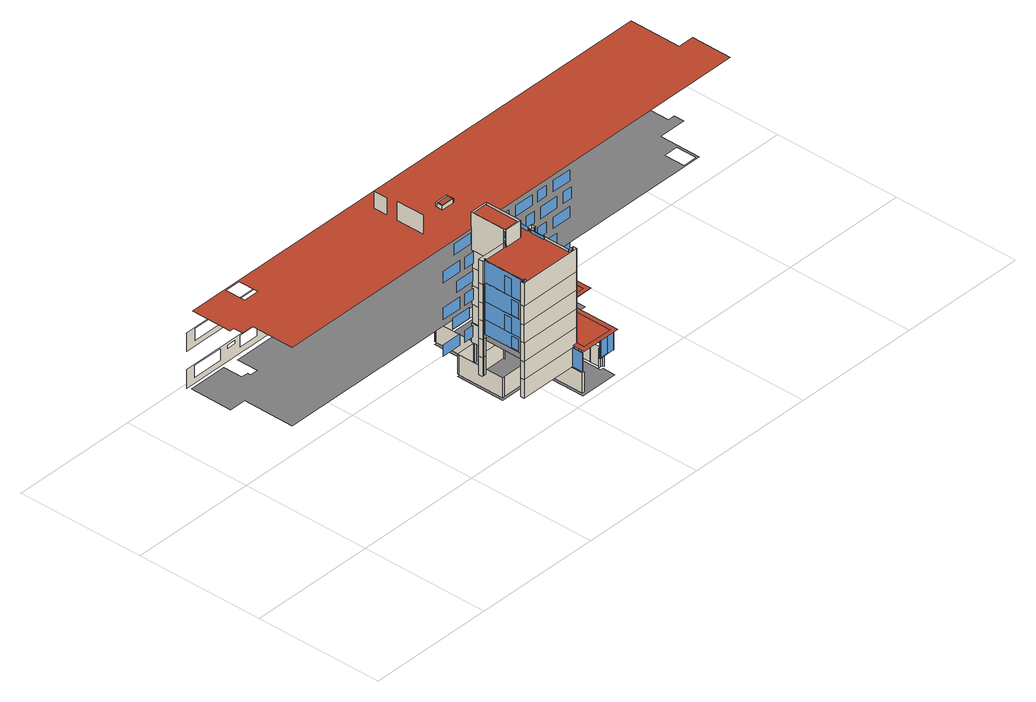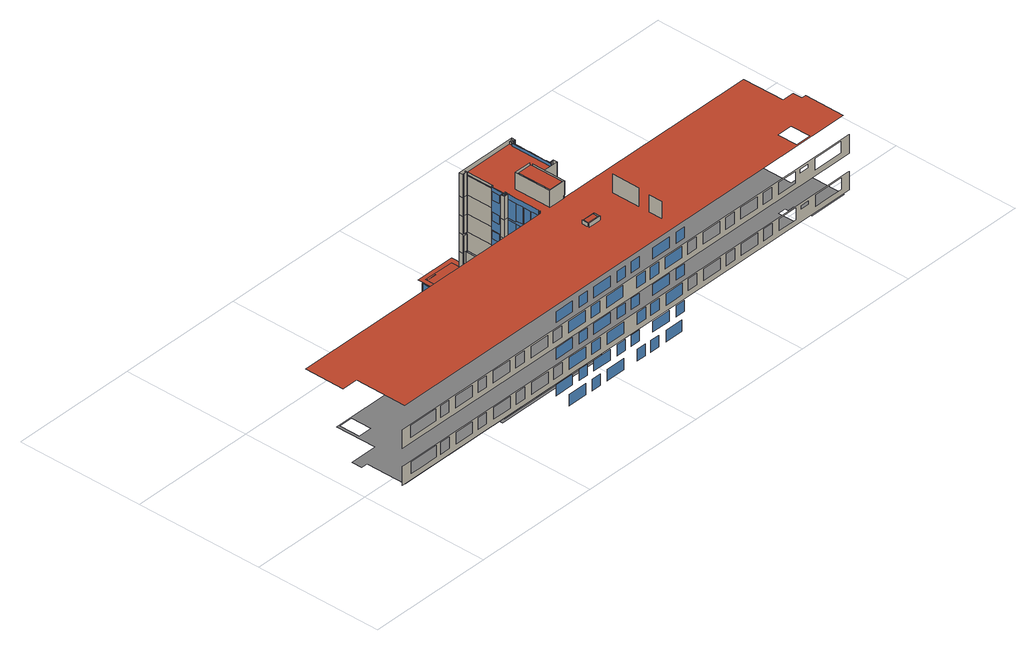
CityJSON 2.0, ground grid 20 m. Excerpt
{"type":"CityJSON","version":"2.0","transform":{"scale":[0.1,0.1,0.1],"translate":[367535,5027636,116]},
"CityObjects":{
"building1":{"type":"Building","attributes":{"name":"FRONTENAC HOUSE"},"geometry":[{"type":"MultiSurface","lod":"3","boundaries":[[[0,1,2,3]],[[4,5,6,7]],[[8,9,10,11,12,13]],[[9,6,14,5,11,10]],[[15,0,16,17]],[[7,15,17,18]],[[19,20,21,22]],[[23,24,25,26]],[[24,23,27,28]],[[23,29,30,27]],[[31,32,33,34]],[[35,31,34,36]],[[29,37,38,30]],[[39,40,41,35,36]],[[42,43,44,39,36]],[[28,27,45,46]],[[27,30,47,45]],[[34,33,48,49]],[[36,34,49,42]],[[30,38,50,47]],[[51,52,53,54]],[[55,56,57,58]],[[59,60,61,62]],[[63,64,65,66]],[[67,68,69,70,71,72,73,74,75,76,77,78,79]],[[76,80,81,82,83,84,85,86,87,88,89,90,91,92,93,94,95,96,64,65,97,98,99]],[[76,75,100,101,102,103,104,105,106,107,108,109,110,111,112,113,114,115,116,117,118]],[[119,120,121,122,85,123,124,125,126,127,128,129,130,131,132,133,84,134,135,136,137]],[[137,138,139,140,141,142,143,144,145,146,147,119,148,149,150,151,152,153,60,61,154,155,156]],[[137,119,157,158,159,160,161,162,163,164,165,166,167,168,169]],[[170,171,172,173,174,175,176,177,178,179,180,157,169,181,182,183,184,185,186,187,188]],[[141,189,56,190,191,192,193,194,195,144,196,197]],[[83,198,52,199,200,201,202,203,204,86,205,206]],[[207,208,209,210,211,212,213,214,142,215,216,143]],[[125,217,127,218,129,219,131,220,84,184,177,85]],[[165,164,163,162,161,160,159,158,157,221,222,223,196,216,215,197,224,225,40,169,168,167,166]],[[226,227,228,229,230,231,232,233,234,235,236,237,238,74,77,239,240,241,242,243,244]],[[68,245,70,246,72,247,248,249,250,251,252,253,205,177,184,206,254,255,256,77,257,79,67]],[[258,259,260,261,262,263]],[[264,265,266,267]],[[268,264,267,269]],[[270,261,259,271]],[[272,270,271,273]],[[273,268,269,272]],[[274,275,276,277]],[[276,278,250,277]],[[277,250,177,279]],[[280,281,282,283]],[[284,285,281,280]],[[286,157,285,284]],[[279,177,157,286]],[[287,288,250,278]],[[288,289,177,250]],[[290,291,282,281]],[[292,290,281,285]],[[293,292,285,157]],[[289,293,157,177]],[[294,295,296,297]],[[298,299,300,301]],[[302,303,304,305]],[[306,307,308,309]],[[295,294,310,311]],[[312,313,314,315]],[[314,313,316,317]],[[318,319,320,321]],[[322,320,319,323]],[[321,324,325,318]],[[326,317,316,327]],[[328,329,330,331]],[[4,332,333,334]],[[332,3,335,333]],[[336,337,329,338]],[[338,339,334,336]],[[340,341,342,335]],[[343,344,345,346]],[[347,311,310,348]],[[349,350,351,352]],[[353,354,355,356]],[[357,358,359,360]],[[361,362,363,364]],[[365,366,367,368]],[[369,370,320,371,372,322]],[[373,374,297,296]],[[375,376,377,378]],[[379,380,381,382]],[[383,384,385,386]],[[387,388,389,347,348,390]],[[391,392,393,394,395,315,396,397,398,399,400]],[[401,402,403,404,405,406]],[[407,408,409,410]],[[411,412,413,414]],[[415,416,417,418]],[[419,401,420,421]],[[403,422,423,424]],[[425,366,426,423]],[[427,368,428,429,430,431,432]],[[433,434,435,436,437,438,439,440,441,442,443,444,445,446,447,448],[449,450,451,452]],[[453,454,455,456,457,458,459,460,461,462,463,464,465,466,467,468,469,470,471,472,473,474,475,476],[477,478,479,480]],[[481,482,483,484,485,486]],[[487,488,489,490,491,492,493,494,495,496,497,498]],[[499,500,501,502,503]],[[504,505,506,507]],[[508,509,510,511,512,513,514,515,516,517,518,519]],[[520,521,522,523]],[[524,525,526,527]],[[528,529,530,531]],[[532,533,534,535]],[[536,537,538,539]],[[540,541,542,543,544]],[[545,546,547,548]],[[546,549,550,547]],[[544,551,552,540]],[[549,553,554,550]],[[555,556,557,558,541,540]],[[559,548,547,560]],[[560,547,550,561]],[[556,540,552,562]],[[561,550,554,563]],[[564,565,566,567,484,483,568]],[[521,520,569,570]],[[571,572,559,560]],[[554,540,573,574]],[[574,575,550,554]],[[575,576,547,550]],[[576,577,548,547]],[[537,536,578,579]],[[580,581,582,583]],[[584,585,586,587]],[[588,580,583,589]],[[581,590,591,582]],[[589,586,585,588]],[[592,555,593,594]],[[595,596,597,598]],[[577,576,599,600]],[[601,602,603,604]],[[605,606,607,608]],[[609,610,611,612]],[[613,614,615,616]],[[617,618,619,620]],[[621,622,579,578]],[[623,624,625,626]],[[627,628,629,630,631,632,633,634,635,636,637,638,639,640,641,642,643,644]],[[645,646,647,648,649,650,651,652,653,654,655,656,657,658,659,660]],[[651,650,661,662,663,664,665,666,667,668,669,670,671,654,653,652]],[[672,673,674,675,676,628,627,644,643,642,677,678,679,680,681,682]],[[683,684,685,686,687,688,689,690,691,692,693,694,695,696]],[[697,698,699,700,701,702,703,704,705,706,707,619,620,708,599,709,710,711]],[[712,713,714,715,716,717,718,719,720,721,611,612,722,723,724,725]],[[708,620,619,707,706,726,727,728,729,730,615,616,731,732,733,734]],[[612,611,721,720,735,736,737,738,739,626,623,740,741,742,743,722]],[[744,745,746,747,748,749,750,751,752,753,754,755,756,757]],[[374,373,758,759]],[[760,761,762,763]],[[761,764,765,762]],[[766,767,768,769]],[[770,766,769,771]],[[772,770,771,773]],[[764,772,773,765]],[[762,774,775,763]],[[776,777,778,779]],[[780,781,782,783]],[[784,785,786,787]],[[788,789,761,760]],[[789,790,764,761]],[[791,792,767,766]],[[793,791,766,770]],[[794,793,770,772]],[[790,794,772,764]],[[795,796,797,798,799,800]],[[801,802,803,804,805,806]],[[807,808,809,810,811,812]],[[813,814,815,816,817,818]],[[819,820,821,822]],[[823,824,825,826]],[[827,823,826,828]],[[829,830,831,832]],[[830,833,834,831]],[[835,827,828,836]],[[834,833,837,838]],[[789,788,839,840]],[[841,842,843,844]],[[845,846,847,848]],[[849,845,848,850]],[[851,852,853,854]],[[852,855,856,853]],[[857,856,855,858]],[[858,849,850,857]],[[859,860,861,862]],[[814,813,817,813,863,864,865,866,867,868,867,869,870,871,872,873,874,875,876,877,878,879,878,880,881,882,883,884,885,884,886,887,886,816]],[[808,807,811,807,888,889,890,891,892,893,892,894,895,896,897,898,899,900,901,902,903,904,803,806,905,810]],[[805,804,802,804,906,907,908,909,910,911,910,912,913,914,915,916,917,918,919,920,921,922,800,797,805,801]],[[796,795,799,795,923,924,925,926,927,928,927,929,930,931,932,933,934,935,936,937,938,939,940,941,796,798]],[[942,943,944,943,945,946,947,948,949,950,949,951,952,953,954,955,956,957,952,951,949,958,949,948,959,960,945,943,961,943,942,962,942,963]],[[964,965,966,967,966,968,969,970,971,972,973,972,974,975,976,977,978,979,980,981,982,983,984,985,986,987]],[[988,989,885,989,990,882,881,991,992,879,992,993,994,875,874,873,872,871,995,868,865,864,817,816,886,887]],[[809,812,961,812,996,960,959,997,998,958,998,999,1000,957,956,955,954,953,1001,950,947,946,944,963,942,962]],[[806,803,904,903,902,901,900,899,898,897,896,1002,893,890,889,811,810,905]],[[800,922,921,920,919,918,917,916,915,914,1003,911,908,907,802,801,805,797]],[[939,938,937,936,935,934,933,932,931,1004,928,925,924,799,798,796,941,940]],[[985,984,983,982,981,980,979,978,977,976,1005,973,970,969,967,964,987,986]],[[1006,1007,1008,1009]],[[1010,1011,1012,1013]],[[1014,1015,1016,1017]],[[949,982,950,1001,953,980,952]],[[1005,976,1018,975,972,879,973]],[[1019,1020,1021,1022]],[[1023,1024,1025,1026]],[[1027,1028,1029,1030]],[[1031,1032,1033,1034,1035,1036,1037,1038,1039,1040]],[[1041,1042,1043,1042,1044,1045,1046,1047,1046,1048,1049,1050,1051,1052,1053,1054]],[[1055,1056,1057,1058,1059,1060,1061,1062,1063,1064],[1065,1066,1067,1068,1069,1070],[1071,1072,1073,1074]],[[1075,1076,1077,1078]],[[1079,1080,1081,1082]],[[1083,1084,1085,1086]],[[1087,1088,1089,1090,1091,1092,1093,1094,1095,1096,1097,1098,1099,1100]],[[1101,1102,1103,1104,1105,1106,1107,1108,1109,1110,1111,1112,1113,1114,1115,1116,1117,1118,1119,1120,1121,1122]],[[1123,1124,1125,1126,1127,1128,1129,1130,1131,1132,1133,1134,1135,1136,1137,1138,1139,1140,1141,1142,1143,1144]],[[1145,1146,1147,1148]],[[1149,1150,1151,1152]],[[1153,1154,1155,1156]],[[1157,1146,1145,1158]],[[1159,1160,1161,1162]],[[1163,1164,1165,1166,1167,1168,1169,1170]],[[1171,1172,1157,1158]],[[1173,1174,1175,1176]],[[1177,1178,1179,1180]],[[1181,1182,1183,1184]],[[1147,1185,1186,1148]],[[1187,1188,1189,1190]],[[1191,1192,1193,1194]],[[1194,1193,1195,1196]],[[1197,1198,1199,1200,1201,1202,1203,1204,1205,1206,1115,1130,1134,1111,1207,1208,1209,1210,1211,1212,1213,1214,1215,1216,1217,1218,1219,1220,1046,1032,1033,1042,1221,1222,1223,1224]],[[1225,1226,1227,1228]],[[1229,1230,1231,1232,1233,1234,1235,1236,1237,1238,1239,1240,1112,1133,1131,1114,1241,1242,1243,1244,1245,1246,1247,1248,1249,1250,1251,1252,1253,1254,1044,1255,1256,1045,1257,1258]],[[1259,1260,1261,1262]],[[1263,1264,1265,1266]],[[1267,1268,1269,1270]],[[1228,1227,1271,1272]],[[1273,1274,1275,1276]],[[1228,1277,1278,1227]],[[1279,1280,1281,1282]],[[1283,1284,1285,1286]],[[1287,1288,1289,1290]],[[1291,1292,1293,1294,1295,1296],[1297,1298,1299,1300],[1301,1302,1303,1304],[1305,1306,1307,1308],[1007,1006,1009,1008],[1151,1150,1149,1152],[1309,1310,1311,1312],[1313,1314,1315,1316],[1317,1318,1319,1320],[1321,1322,1323,1324],[1325,1326,1327,1328],[1329,1330,1331,1332,1333],[1334,1335,1336,1337,1338],[1339,1340,1341,1342],[1343,1344,1345,1346],[1347,1348,1349,1350,1351,1352],[1353,1354,1355,1356,1357],[500,499,503,502,501],[1358,1359,1360,1361,1362],[1363,1364,1365,1366,1367],[1368,1369,1370,1371,1372,1373],[1374,1375,1376,1377,1378],[1379,1380,1381,1382]],[[1383,1384,1385,1386],[1387,1388,1389,1390],[1391,1392,1393,1394],[1395,1396,1397,1398],[1016,1015,1014,1017],[1161,1160,1159,1162],[1399,1400,1401,1402],[1403,1404,1405,1406],[1407,1408,1409,1410],[1411,1412,1413,1414],[1415,1416,1417,1418],[1419,1420,1421,1422],[1423,1424,1425,1426],[1427,1428,1429,1430],[1431,1432,1433,1434],[1435,1436,1437,1438],[1439,1440,1441,1442],[533,532,535,534],[1443,1444,1445,1446],[1447,1448,1449,1450],[1451,1452,1453,1454],[1455,1456,1457,1458],[1459,1460,1461,1462]],[[1463,1464,1278,1277]],[[1465,1466,1467,1468]],[[1469,1470,1471,1472]],[[1473,1474,1475,1476]],[[1477,1478,1479,1480]],[[1481,1482,1483,1484]],[[1485,1486,1487,1488]],[[1360,1359,1358,1362,1361]],[[1489,1490,1491,1492]],[[622,621,1493,1494]],[[1445,1444,1443,1446]],[[1495,1496,1497,1498]],[[1499,1500,1501,1502]],[[1503,1504,1505,1506]],[[1507,1508,1509,1510]],[[1511,1512,1513,1514]],[[1515,1516,1517,1518]],[[1519,1520,1521,1522]],[[1523,1524,1525,1526]],[[1527,1528,1529,1530]],[[1531,1532,1533,1534]],[[1310,1309,1312,1311]],[[1400,1399,1402,1401]],[[1535,1536,1537,1538]],[[1539,1540,1541,1542]],[[1543,1544,1545,1546]],[[1547,1548,1549,1550]],[[1551,1552,1553,1554]],[[1555,1556,1557,1558]],[[1559,1560,1561,1562]],[[1563,1564,1565,1566]],[[1365,1364,1363,1367,1366]],[[1449,1448,1447,1450]],[[1567,1568,1569,1570]],[[1571,1572,1573,1574]],[[1575,1576,1577,1578]]],"semantics":{"surfaces":[{"type":"WallSurface"},{"type":"Window"},{"type":"WallSurface","is_basement":true},{"type":"RoofSurface"},{"type":"GroundSurface"}],"values":[0,0,0,0,0,0,0,0,0,0,0,0,0,0,0,0,0,0,0,0,1,1,1,1,1,1,1,1,1,1,1,1,1,1,1,1,1,1,0,0,0,0,0,0,0,0,0,0,0,0,0,0,0,0,0,0,0,2,1,1,1,2,0,0,0,0,0,0,0,0,0,0,0,0,0,2,1,1,1,0,0,0,2,1,1,1,2,0,0,1,1,1,0,0,0,0,3,4,0,1,1,1,1,2,1,3,1,2,0,0,0,0,0,0,0,0,0,0,0,2,0,0,0,0,0,2,0,0,0,0,0,0,0,0,0,1,1,1,1,2,1,1,1,1,1,1,1,1,1,1,1,2,0,0,0,0,0,0,0,1,1,1,0,0,0,0,0,0,1,1,1,1,0,0,0,0,0,0,0,0,3,0,0,0,0,0,0,0,1,1,1,1,1,1,1,1,1,1,1,1,1,1,1,1,1,1,0,0,1,1,3,1,1,1,4,1,1,2,1,1,2,1,3,2,1,1,1,2,1,2,2,1,2,1,1,1,1,2,1,2,1,1,1,0,0,2,1,1,1,1,1,1,1,1,2,1,1,1,1,1,1,1,1,1,1,1,1,1,1,1,1,1,1,1,1,1,1,1,1,1,1]}}]}
},
"vertices":[
[331,34,190],[331,34,226],[331,28,226],[331,28,190],[331,28,133],[331,28,104],[331,34,104],[331,34,133],[331,34,47],[331,34,76],[331,31,76],[331,28,76],[331,28,47],[331,31,47],[331,31,104],[331,34,161],[331,29,190],[331,29,161],[331,29,133],[334,31,190],[334,31,226],[334,30,226],[334,30,190],[334,34,190],[334,34,226],[333,34,226],[333,34,190],[338,34,190],[338,34,226],[334,34,161],[338,34,161],[334,34,76],[334,34,47],[338,34,47],[338,34,76],[334,34,104],[338,34,104],[334,34,133],[338,34,133],[338,34,129],[337,34,129],[334,34,129],[338,31,104],[338,31,129],[338,32,129],[338,31,190],[338,31,226],[338,31,161],[338,31,47],[338,31,76],[338,31,133],[336,53,186],[336,53,162],[336,42,162],[336,42,186],[336,53,129],[336,53,111],[336,42,111],[336,42,129],[336,65,157],[336,65,133],[336,54,133],[336,54,157],[336,65,217],[336,65,190],[336,54,190],[336,54,217],[337,53,190],[337,54,190],[337,58,190],[337,66,190],[337,73,190],[337,78,190],[337,86,190],[337,99,190],[336,99,190],[336,34,190],[337,34,190],[337,38,190],[337,42,190],[336,34,186],[336,34,173],[336,34,167],[336,34,162],[336,34,161],[336,98,161],[336,98,162],[336,98,167],[336,98,173],[336,98,186],[336,98,190],[336,97,190],[336,90,190],[336,89,190],[336,78,190],[336,77,190],[336,66,190],[336,53,190],[336,42,190],[336,41,190],[336,99,198],[336,99,205],[336,99,218],[336,99,224],[336,98,224],[336,90,224],[336,89,224],[336,78,224],[336,77,224],[336,66,224],[336,65,224],[336,54,224],[336,53,224],[336,42,224],[336,41,224],[336,34,224],[336,34,218],[336,34,205],[336,34,198],[336,98,133],[336,98,138],[336,98,144],[336,98,157],[336,97,161],[336,90,161],[336,89,161],[336,78,161],[336,77,161],[336,66,161],[336,65,161],[336,54,161],[336,53,161],[336,42,161],[336,41,161],[336,34,157],[336,34,144],[336,34,138],[336,34,133],[336,34,129],[336,34,122],[336,34,116],[336,34,111],[336,34,110],[336,98,110],[336,98,111],[336,98,116],[336,98,122],[336,98,129],[336,97,133],[336,90,133],[336,89,133],[336,78,133],[336,77,133],[336,66,133],[336,53,133],[336,42,133],[336,41,133],[337,98,133],[337,97,133],[337,90,133],[337,89,133],[337,78,133],[337,77,133],[337,66,133],[337,65,133],[337,54,133],[337,53,133],[337,42,133],[337,41,133],[337,34,133],[337,65,161],[337,66,161],[337,77,161],[337,78,161],[337,89,161],[337,90,161],[337,97,161],[337,98,161],[337,98,157],[337,98,144],[337,98,138],[337,34,138],[337,34,144],[337,34,157],[337,34,161],[337,41,161],[337,42,161],[337,53,161],[337,54,161],[336,44,111],[336,59,111],[336,65,111],[336,73,111],[336,77,111],[336,87,111],[336,89,111],[337,98,111],[337,34,111],[336,44,162],[336,59,162],[336,65,162],[336,73,162],[336,77,162],[336,87,162],[336,89,162],[337,98,162],[337,34,162],[336,89,110],[336,87,110],[336,77,110],[336,73,110],[336,65,110],[336,59,110],[336,53,110],[336,44,110],[337,34,110],[337,98,110],[336,87,161],[336,73,161],[336,59,161],[336,44,161],[337,98,129],[337,98,122],[337,98,116],[337,34,116],[337,34,122],[337,53,224],[337,54,224],[337,65,224],[337,66,224],[337,77,224],[337,78,224],[337,89,224],[337,90,224],[337,98,224],[337,99,224],[337,99,218],[337,99,205],[337,99,198],[337,34,198],[337,34,205],[337,34,218],[337,34,224],[337,41,224],[337,42,224],[337,65,190],[337,77,190],[337,89,190],[337,90,190],[337,97,190],[337,98,190],[337,98,186],[337,98,173],[337,98,167],[337,34,167],[337,34,173],[337,34,186],[337,41,190],[331,104,47],[331,104,76],[331,100,76],[331,98,76],[331,98,47],[331,100,47],[331,104,190],[331,104,226],[331,98,226],[331,98,190],[331,104,161],[331,98,161],[331,98,104],[331,104,104],[331,98,133],[331,104,133],[332,98,190],[332,98,226],[334,98,226],[334,98,190],[337,98,226],[334,98,161],[334,98,76],[337,98,76],[337,98,47],[334,98,47],[334,98,104],[337,98,104],[334,98,133],[337,100,226],[337,100,190],[337,100,161],[337,100,76],[337,100,47],[337,100,104],[337,100,133],[350,81,12],[350,81,43],[353,81,43],[353,81,12],[352,155,74],[352,155,56],[321,155,56],[321,155,74],[352,155,131],[352,155,113],[321,155,113],[321,155,131],[352,155,188],[352,155,170],[321,155,170],[321,155,188],[350,154,12],[350,154,43],[332,104,226],[332,104,190],[377,104,190],[377,104,226],[332,104,161],[377,104,161],[332,104,104],[332,104,76],[377,104,76],[377,104,104],[377,104,47],[332,104,47],[377,104,129],[332,104,129],[377,104,133],[332,104,133],[332,28,47],[332,28,76],[425,28,76],[425,28,47],[331,28,161],[429,28,161],[429,28,133],[429,28,190],[429,28,104],[429,28,76],[332,28,104],[332,28,133],[332,28,190],[332,28,226],[429,28,226],[329,196,251],[329,240,251],[329,240,218],[329,196,218],[350,157,43],[350,157,12],[373,158,85],[373,158,102],[342,158,102],[342,158,85],[346,155,159],[376,155,159],[376,155,142],[346,155,142],[376,158,199],[376,158,216],[345,158,216],[345,158,199],[329,257,248],[329,278,248],[329,278,218],[329,257,218],[379,102,226],[379,102,190],[379,100,190],[379,100,226],[377,157,47],[377,157,76],[377,102,76],[377,102,47],[427,81,43],[427,81,12],[376,155,74],[376,155,56],[361,155,56],[361,155,74],[377,155,131],[377,155,113],[361,155,113],[361,155,131],[377,155,188],[377,155,170],[361,155,170],[361,155,188],[380,157,41],[379,157,41],[379,157,43],[380,157,12],[377,157,219],[377,157,226],[377,158,226],[377,158,248],[377,104,248],[377,102,226],[377,102,219],[377,102,190],[377,155,190],[377,157,190],[379,100,104],[379,100,129],[379,100,133],[379,158,133],[379,158,129],[379,158,104],[318,306,199],[333,306,199],[333,306,216],[318,306,216],[333,306,142],[333,306,159],[318,306,159],[318,306,142],[333,306,85],[333,306,102],[318,306,102],[318,306,85],[379,100,76],[379,157,104],[379,157,76],[379,100,161],[379,157,161],[379,157,133],[379,102,161],[379,157,190],[379,100,218],[378,100,226],[378,100,248],[404,100,248],[404,100,226],[404,100,218],[423,158,222],[423,31,222],[336,31,222],[336,100,222],[405,100,222],[405,158,222],[40,158,222],[40,224,222],[21,224,222],[21,239,222],[14,239,222],[14,302,222],[840,303,222],[840,222,222],[865,222,222],[865,159,222],[99,300,222],[75,300,222],[75,269,222],[99,269,222],[405,156,100],[405,100,100],[337,100,100],[337,32,100],[423,32,100],[423,158,100],[806,158,100],[806,223,100],[850,223,100],[850,239,100],[839,239,100],[839,303,100],[99,302,100],[99,269,100],[86,269,100],[86,274,100],[75,274,100],[75,304,100],[14,304,100],[14,238,100],[40,238,100],[40,158,100],[379,158,100],[379,156,100],[780,160,100],[780,192,100],[802,192,100],[802,160,100],[379,158,190],[379,158,219],[379,158,226],[378,158,226],[378,158,219],[378,158,190],[422,17,47],[422,27,47],[422,28,47],[422,28,76],[422,27,76],[422,17,76],[422,16,76],[422,13,76],[422,12,76],[422,12,47],[422,13,47],[422,16,47],[336,306,113],[352,306,113],[352,306,131],[321,306,131],[321,306,113],[322,306,56],[352,306,56],[352,306,74],[322,306,74],[423,13,47],[423,12,47],[423,12,76],[423,13,76],[423,16,76],[423,17,76],[423,27,76],[423,28,76],[423,28,47],[423,27,47],[423,17,47],[423,16,47],[424,13,12],[424,13,43],[427,13,43],[427,13,12],[423,27,75],[423,17,75],[423,17,48],[423,27,48],[402,156,247],[402,103,247],[379,103,247],[379,156,247],[353,306,170],[353,306,188],[322,306,188],[322,306,170],[382,157,12],[382,157,43],[385,157,43],[385,157,12],[422,34,104],[422,34,129],[422,32,129],[422,31,129],[422,31,104],[422,31,226],[422,31,190],[422,34,190],[422,34,226],[422,31,161],[422,34,161],[422,31,76],[422,34,76],[422,31,133],[422,34,133],[425,34,104],[427,34,104],[427,34,129],[423,34,129],[427,34,226],[427,34,190],[427,34,161],[427,34,76],[427,34,133],[405,158,218],[405,158,226],[405,158,248],[378,158,248],[379,158,218],[424,81,12],[424,81,43],[428,34,190],[428,34,226],[422,77,104],[422,77,133],[422,77,161],[422,77,190],[422,77,226],[382,221,12],[382,221,43],[430,28,161],[430,28,190],[430,34,190],[430,34,161],[430,28,76],[430,28,104],[430,34,104],[430,34,76],[430,28,133],[430,34,133],[430,28,226],[430,34,226],[425,34,76],[425,77,104],[425,77,76],[405,100,218],[405,100,248],[405,157,248],[405,157,218],[424,77,190],[424,77,226],[383,221,228],[383,213,228],[383,213,218],[383,221,218],[424,78,205],[424,90,205],[424,90,218],[424,78,218],[424,78,116],[424,90,116],[424,90,129],[424,78,129],[424,78,145],[424,90,145],[424,90,157],[424,78,157],[424,78,173],[424,90,173],[424,90,186],[424,78,186],[382,224,12],[382,224,43],[424,78,100],[424,78,91],[424,90,91],[424,90,100],[423,97,186],[423,98,186],[423,98,190],[423,98,198],[423,98,205],[423,98,218],[423,98,224],[423,97,224],[423,90,224],[423,78,224],[423,77,224],[423,77,218],[423,77,205],[423,77,198],[423,77,190],[423,77,186],[423,78,186],[423,90,186],[423,97,100],[423,98,100],[423,98,104],[423,98,110],[423,98,116],[423,98,129],[423,97,129],[423,90,129],[423,78,129],[423,77,129],[423,77,116],[423,77,110],[423,77,104],[423,77,100],[423,78,100],[423,90,100],[423,98,133],[423,98,138],[423,98,144],[423,98,158],[423,97,158],[423,90,158],[423,78,158],[423,77,158],[423,77,144],[423,77,138],[423,77,133],[423,97,157],[423,98,157],[423,98,161],[423,98,167],[423,98,173],[423,77,173],[423,77,167],[423,77,161],[423,77,157],[423,78,157],[423,90,157],[423,97,79],[423,98,79],[423,98,85],[423,98,91],[423,98,101],[423,97,101],[423,90,101],[423,78,101],[423,77,101],[423,77,91],[423,77,85],[423,77,79],[423,78,79],[423,90,79],[424,77,224],[424,78,224],[424,90,224],[424,97,224],[424,98,224],[424,98,218],[424,98,205],[424,98,198],[424,98,190],[424,98,186],[424,97,186],[424,77,186],[424,77,198],[424,77,205],[424,77,218],[424,77,158],[424,78,158],[424,90,158],[424,97,158],[424,98,158],[424,98,144],[424,98,138],[424,98,133],[424,98,129],[424,97,129],[424,77,129],[424,77,133],[424,77,138],[424,77,144],[424,98,173],[424,98,167],[424,98,161],[424,98,157],[424,97,157],[424,77,157],[424,77,161],[424,77,167],[424,77,173],[424,98,116],[424,98,110],[424,98,104],[424,98,100],[424,97,100],[424,77,100],[424,77,104],[424,77,110],[424,77,116],[424,78,101],[424,90,101],[424,97,101],[424,98,101],[424,98,91],[424,98,85],[424,98,79],[424,97,79],[424,90,79],[424,78,79],[424,77,79],[424,77,85],[424,77,91],[424,77,101],[427,84,43],[427,84,12],[422,98,226],[422,98,190],[422,100,190],[422,100,226],[422,98,161],[422,100,161],[422,98,76],[422,98,47],[422,100,47],[422,100,76],[422,98,104],[422,100,104],[422,98,133],[422,100,133],[422,102,190],[422,102,226],[377,306,85],[377,306,102],[346,306,102],[346,306,85],[346,306,199],[377,306,199],[377,306,216],[346,306,216],[377,306,142],[377,306,159],[346,306,159],[346,306,142],[427,98,226],[427,98,190],[427,98,161],[427,98,76],[427,98,47],[427,98,104],[427,98,133],[423,117,218],[423,104,218],[423,104,191],[423,104,189],[423,117,189],[423,117,191],[423,104,161],[423,117,161],[423,117,162],[423,117,186],[423,104,186],[423,104,162],[423,117,157],[423,104,157],[423,104,134],[423,104,132],[423,117,132],[423,117,134],[423,117,74],[423,104,74],[423,104,49],[423,104,47],[423,117,47],[423,117,49],[383,212,228],[403,212,228],[403,212,218],[383,212,218],[429,104,190],[429,104,226],[422,104,226],[422,104,190],[429,104,161],[422,104,161],[429,104,47],[429,104,76],[422,104,76],[422,104,47],[429,104,104],[422,104,104],[429,104,133],[422,104,133],[429,104,129],[422,104,129],[428,98,226],[428,98,190],[385,221,228],[403,221,228],[403,213,228],[385,213,228],[430,98,190],[430,98,226],[430,104,226],[430,104,190],[430,98,161],[430,104,161],[430,98,47],[430,98,76],[430,104,76],[430,104,47],[430,98,104],[430,104,104],[430,104,133],[430,98,133],[404,223,228],[383,223,228],[383,223,218],[404,223,218],[423,129,74],[423,129,47],[423,130,47],[423,130,74],[423,142,74],[423,142,47],[423,148,74],[423,154,74],[423,154,47],[423,155,47],[423,155,75],[423,155,77],[423,154,77],[423,154,75],[423,148,75],[423,142,75],[423,142,77],[423,130,75],[423,130,77],[423,129,77],[423,129,75],[423,117,75],[423,117,77],[423,104,75],[423,104,77],[423,129,157],[423,129,132],[423,130,132],[423,130,157],[423,142,157],[423,142,132],[423,148,157],[423,154,157],[423,154,132],[423,155,132],[423,155,158],[423,155,162],[423,154,162],[423,148,162],[423,142,162],[423,130,162],[423,129,162],[423,104,158],[423,129,186],[423,129,161],[423,130,161],[423,130,186],[423,142,186],[423,142,161],[423,148,186],[423,154,186],[423,154,161],[423,155,161],[423,155,186],[423,155,191],[423,154,191],[423,148,191],[423,142,191],[423,130,191],[423,129,191],[423,129,218],[423,129,189],[423,130,189],[423,130,218],[423,142,218],[423,142,189],[423,148,218],[423,154,218],[423,154,189],[423,155,189],[423,155,218],[423,155,226],[423,154,226],[423,148,226],[423,142,226],[423,130,226],[423,129,226],[423,117,226],[423,104,226],[423,104,129],[423,117,129],[423,117,103],[423,129,129],[423,129,103],[423,130,103],[423,130,129],[423,142,129],[423,142,103],[423,148,129],[423,156,129],[423,156,103],[423,157,103],[423,157,129],[423,157,133],[423,156,133],[423,142,133],[423,130,133],[423,129,133],[423,117,133],[423,104,133],[423,104,103],[423,104,76],[423,104,100],[423,117,100],[423,117,76],[423,129,100],[423,129,76],[423,130,76],[423,130,100],[423,142,100],[423,142,76],[423,148,100],[423,156,100],[423,156,76],[423,157,76],[423,157,101],[423,157,105],[423,156,105],[423,148,105],[423,142,105],[423,130,105],[423,129,105],[423,117,105],[423,104,105],[423,104,101],[423,104,78],[423,117,78],[423,129,78],[423,130,78],[423,142,78],[423,148,78],[423,154,78],[423,148,47],[423,129,134],[423,130,134],[423,142,134],[423,148,134],[423,156,134],[423,148,103],[423,148,132],[423,148,161],[423,148,189],[423,148,76],[381,306,113],[381,306,131],[365,306,131],[365,306,113],[366,306,56],[381,306,56],[381,306,74],[366,306,74],[382,306,170],[382,306,188],[366,306,188],[366,306,170],[423,156,77],[471,13,48],[459,13,48],[459,13,75],[471,13,75],[404,212,228],[404,221,228],[404,221,218],[404,212,218],[423,158,190],[423,158,226],[423,157,226],[423,157,190],[481,13,76],[482,13,76],[482,13,47],[481,13,47],[471,13,47],[459,13,47],[458,13,47],[458,13,76],[459,13,76],[471,13,76],[481,14,47],[482,14,47],[482,14,48],[483,14,47],[483,14,76],[482,14,76],[482,14,75],[481,14,76],[471,14,76],[459,14,76],[458,14,76],[458,14,47],[459,14,47],[471,14,47],[422,28,80],[423,28,80],[423,104,80],[432,104,80],[432,123,80],[528,123,80],[528,92,80],[485,92,80],[485,8,80],[422,8,80],[439,97,80],[430,97,80],[430,15,80],[478,15,80],[478,116,80],[439,116,80],[485,98,80],[521,98,80],[521,116,80],[485,116,80],[444,155,216],[444,155,199],[428,155,199],[428,155,216],[444,155,159],[444,155,142],[428,155,142],[428,155,159],[444,155,102],[444,155,85],[429,155,85],[429,155,102],[424,81,8],[424,12,8],[484,12,8],[484,32,8],[480,32,8],[480,64,8],[483,64,8],[483,136,8],[567,136,8],[567,224,8],[382,224,8],[382,157,8],[350,157,8],[350,81,8],[428,101,47],[428,101,71],[428,101,76],[429,101,76],[438,101,76],[439,101,76],[448,101,76],[457,101,76],[458,101,76],[470,101,76],[482,101,76],[483,101,76],[483,101,71],[483,101,47],[482,101,47],[470,101,47],[458,101,47],[457,101,47],[448,101,47],[439,101,47],[438,101,47],[429,101,47],[429,102,47],[438,102,47],[439,102,47],[448,102,47],[457,102,47],[458,102,47],[470,102,47],[482,102,47],[483,102,47],[483,102,71],[483,102,76],[482,102,76],[470,102,76],[458,102,76],[457,102,76],[448,102,76],[439,102,76],[438,102,76],[429,102,76],[428,102,76],[428,102,71],[428,102,47],[477,33,12],[477,33,43],[480,33,43],[480,33,12],[406,306,113],[406,306,131],[390,306,131],[390,306,113],[391,306,56],[406,306,56],[406,306,74],[391,306,74],[484,33,43],[484,33,12],[407,306,170],[407,306,188],[391,306,188],[391,306,170],[424,9,79],[424,104,79],[432,104,79],[432,122,79],[528,122,79],[528,92,79],[484,92,79],[484,9,79],[484,30,12],[484,30,43],[463,155,131],[463,155,113],[432,155,113],[432,155,131],[458,102,48],[470,102,48],[470,102,75],[458,102,75],[433,155,188],[463,155,188],[463,155,170],[433,155,170],[480,64,43],[480,64,12],[463,158,56],[463,158,74],[432,158,74],[432,158,56],[480,50,43],[480,50,12],[484,50,12],[484,50,43],[484,47,12],[484,47,43],[482,34,47],[482,44,47],[482,56,47],[482,68,47],[482,69,47],[482,80,47],[482,81,47],[482,95,47],[482,97,47],[482,98,47],[482,98,76],[482,97,76],[482,95,76],[482,81,76],[482,80,76],[482,69,76],[482,68,76],[482,56,76],[482,44,76],[482,34,76],[482,21,76],[482,20,76],[482,18,76],[482,17,76],[482,17,47],[482,18,47],[482,20,47],[482,21,47],[477,67,43],[477,67,12],[483,67,12],[483,67,43],[483,20,76],[483,21,76],[483,34,76],[483,44,76],[483,56,76],[483,68,76],[483,69,76],[483,80,76],[483,81,76],[483,95,76],[483,97,76],[483,98,76],[483,98,47],[483,97,47],[483,95,47],[483,81,47],[483,80,47],[483,69,47],[483,68,47],[483,56,47],[483,44,47],[483,34,47],[483,21,47],[483,20,47],[483,18,47],[483,17,47],[483,13,47],[483,13,76],[483,17,76],[483,18,76],[402,306,199],[417,306,199],[417,306,216],[402,306,216],[417,306,142],[417,306,159],[402,306,159],[402,306,142],[417,306,85],[417,306,102],[402,306,102],[402,306,85],[483,64,12],[483,64,43],[483,81,75],[483,95,75],[483,95,48],[483,81,48],[483,138,43],[483,138,12],[488,155,216],[488,155,199],[457,155,199],[457,155,216],[488,155,159],[488,155,142],[457,155,142],[457,155,159],[488,155,102],[488,155,85],[457,155,85],[457,155,102],[7,306,133],[7,306,104],[848,306,104],[848,306,133],[845,306,133],[9,306,133],[168,306,113],[152,306,113],[152,306,131],[168,306,131],[239,306,131],[239,306,113],[223,306,113],[223,306,131],[310,306,131],[310,306,113],[294,306,113],[294,306,131],[492,306,131],[492,306,113],[476,306,113],[476,306,131],[547,306,131],[563,306,131],[563,306,113],[547,306,113],[634,306,131],[634,306,113],[618,306,113],[618,306,131],[705,306,131],[705,306,113],[690,306,113],[690,306,131],[760,306,131],[776,306,131],[776,306,113],[760,306,113],[831,306,131],[831,306,113],[812,306,113],[784,306,113],[784,306,131],[70,306,113],[51,306,113],[22,306,113],[22,306,131],[70,306,131],[98,306,124],[84,306,124],[84,306,129],[98,306,129],[139,306,131],[139,306,113],[108,306,113],[108,306,131],[210,306,113],[199,306,113],[194,306,113],[179,306,113],[179,306,131],[210,306,131],[281,306,131],[281,306,113],[265,306,113],[250,306,113],[250,306,131],[463,306,131],[463,306,113],[447,306,113],[432,306,113],[432,306,131],[534,306,131],[534,306,113],[523,306,113],[503,306,113],[503,306,131],[594,306,113],[590,306,113],[574,306,113],[574,306,131],[605,306,131],[605,306,113],[676,306,131],[676,306,113],[661,306,113],[645,306,113],[645,306,131],[747,306,131],[747,306,113],[717,306,113],[717,306,131],[848,306,190],[7,306,190],[7,306,161],[848,306,161],[169,306,188],[169,306,170],[153,306,170],[153,306,188],[240,306,188],[240,306,170],[224,306,170],[224,306,188],[311,306,188],[311,306,170],[295,306,170],[295,306,188],[493,306,188],[493,306,170],[477,306,170],[477,306,188],[548,306,188],[564,306,188],[564,306,170],[548,306,170],[619,306,188],[635,306,188],[635,306,170],[619,306,170],[705,306,188],[705,306,170],[690,306,170],[690,306,188],[761,306,188],[776,306,188],[776,306,170],[761,306,170],[785,306,188],[832,306,188],[832,306,170],[785,306,170],[71,306,188],[71,306,170],[23,306,170],[23,306,188],[99,306,186],[99,306,181],[85,306,181],[85,306,186],[140,306,188],[140,306,170],[109,306,170],[109,306,188],[180,306,188],[211,306,188],[211,306,170],[180,306,170],[251,306,188],[282,306,188],[282,306,170],[251,306,170],[433,306,188],[464,306,188],[464,306,170],[433,306,170],[504,306,188],[535,306,188],[535,306,170],[504,306,170],[606,306,188],[606,306,170],[575,306,170],[575,306,188],[646,306,188],[677,306,188],[677,306,170],[646,306,170],[717,306,188],[748,306,188],[748,306,170],[717,306,170],[480,138,43],[480,138,12],[429,306,199],[444,306,199],[444,306,216],[429,306,216],[444,306,142],[444,306,159],[429,306,159],[429,306,142],[444,306,85],[444,306,102],[429,306,102],[429,306,85],[492,155,131],[492,155,113],[476,155,113],[476,155,131],[477,155,188],[492,155,188],[492,155,170],[477,155,170],[492,158,56],[492,158,74],[477,158,74],[477,158,56],[432,306,56],[463,306,56],[463,306,74],[432,306,74],[564,224,12],[564,224,43],[515,155,216],[515,155,199],[499,155,199],[499,155,216],[515,155,159],[515,155,142],[499,155,142],[499,155,159],[515,155,102],[515,155,85],[500,155,85],[500,155,102],[457,306,199],[488,306,199],[488,306,216],[457,306,216],[488,306,142],[488,306,159],[457,306,159],[457,306,142],[488,306,85],[488,306,102],[457,306,102],[457,306,85],[534,155,131],[534,155,113],[503,155,113],[503,155,131],[504,155,188],[534,155,188],[534,155,170],[504,155,170],[534,158,56],[534,158,74],[503,158,74],[503,158,56],[476,306,56],[491,306,56],[491,306,74],[476,306,74],[559,155,216],[559,155,199],[528,155,199],[528,155,216],[559,155,159],[559,155,142],[528,155,142],[528,155,159],[559,155,102],[559,155,85],[528,155,85],[528,155,102],[500,306,199],[515,306,199],[515,306,216],[500,306,216],[515,306,142],[515,306,159],[500,306,159],[500,306,142],[515,306,85],[515,306,102],[500,306,102],[500,306,85],[547,155,188],[562,155,188],[562,155,170],[547,155,170],[503,306,56],[534,306,56],[534,306,74],[503,306,74],[528,306,199],[559,306,199],[559,306,216],[528,306,216],[559,306,142],[559,306,159],[528,306,159],[528,306,142],[559,306,85],[559,306,102],[528,306,102],[528,306,85]
]}
